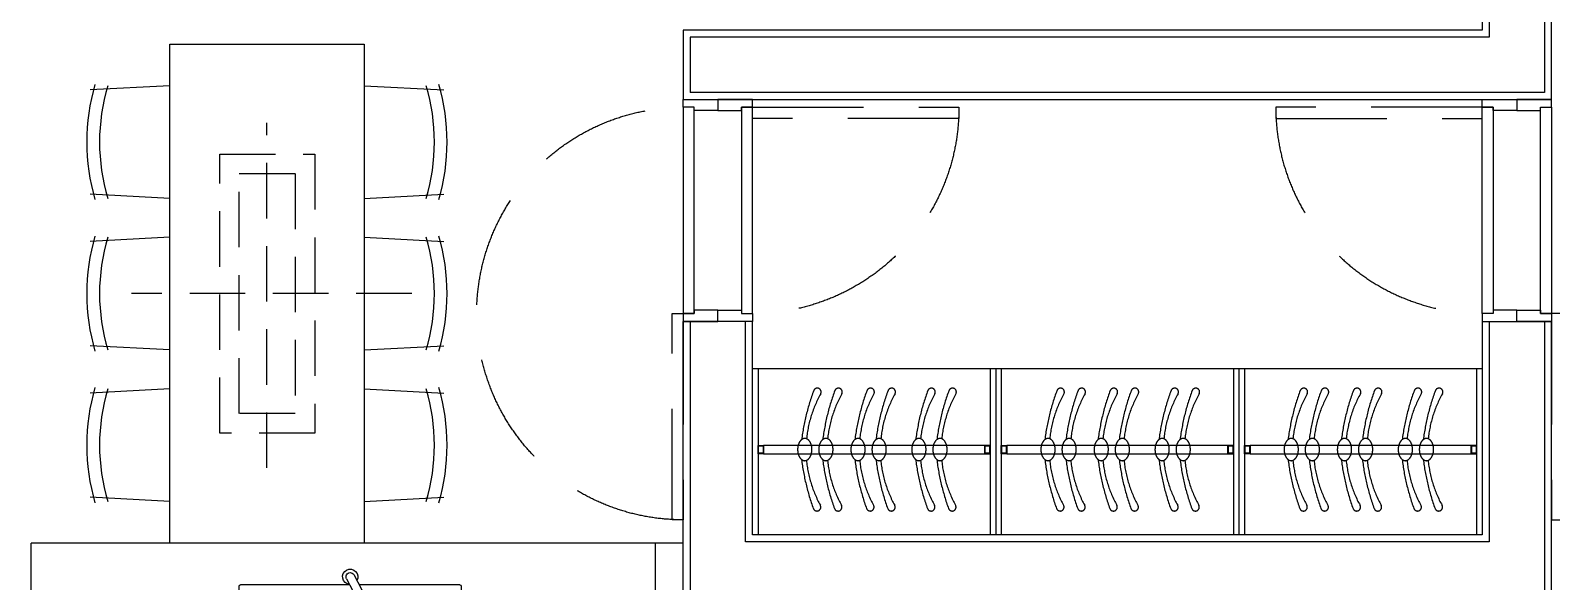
# Model space of a CAD drawing. Header units: millimetres. Extents: x 10000 to 302800, y 6800 to 229018.
# Drawn here: x 214321 to 219803, y 43764 to 45752 of the extents above; entities that cross this region are included whole.
import ezdxf

# ---------------------------------------------------------------- set-up
doc = ezdxf.new("R2010")
doc.units = ezdxf.units.MM
doc.header["$LTSCALE"] = 400
doc.header["$MEASUREMENT"] = 0
for name, pattern in [('X-ROOM TYPE-SR-1.3+1.7Bay$0$4402_Xref_Grd Flr Pln$0$HIDDEN', [0.375, 0.25, -0.125]), ('X-ROOM TYPE-SR-1.3+1.7Bay$0$CONTINOUS', [0]), ('X-ROOM TYPE-SR-1.3+1.7Bay$0$HID', [1.5, 1, -0.5]), ('X-ROOM TYPE-SR-1.3+1.7Bay$0$HIDDEN', [0.375, 0.25, -0.125])]:
    doc.linetypes.add(name, pattern=pattern)
doc.layers.get('0').update_dxf_attribs({"linetype": 'CONTINUOUS'})
for name, color, linetype in [('A-TXT1', 3, 'CONTINUOUS'), ('X-ROOM TYPE-SR-1.3+1.7Bay$0$.WA_BUILT-IN LOW', 252, 'CONTINUOUS'), ('X-ROOM TYPE-SR-1.3+1.7Bay$0$.WA_Built-in_Lower', 252, 'CONTINUOUS'), ('X-ROOM TYPE-SR-1.3+1.7Bay$0$.WA_Door Swing', 252, 'CONTINUOUS'), ('X-ROOM TYPE-SR-1.3+1.7Bay$0$.WA_FP_Furn', 252, 'X-ROOM TYPE-SR-1.3+1.7Bay$0$CONTINOUS'), ('X-ROOM TYPE-SR-1.3+1.7Bay$0$.WA_Light', 252, 'CONTINUOUS'), ('X-ROOM TYPE-SR-1.3+1.7Bay$0$.WA_Sani-Fix', 252, 'CONTINUOUS'), ('X-ROOM TYPE-SR-1.3+1.7Bay$0$.WA_Wall-Finish', 252, 'CONTINUOUS'), ('X-ROOM TYPE-SR-1.3+1.7Bay$0$A-WALD', 7, 'CONTINUOUS'), ('X-ROOM TYPE-SR-1.3+1.7Bay$0$X-ROOM TYPE-SR-1.3+1.7Bay$0$.WA_Furn', 252, 'CONTINUOUS'), ('X-ROOM TYPE-SR-1.3+1.7Bay$0$X-ROOM TYPE-SR-2bay_1$0$__Door-bomba', 252, 'CONTINUOUS')]:
    doc.layers.add(name, color=color, linetype=linetype)

# ---------------------------------------------------------------- blocks, each defined once
blk = doc.blocks.new('X-ROOM TYPE-SR-1.3+1.7Bay$0$X-ROOM TYPE-SR-1.3+1.7Bay$0$X-ROOM TYPE-SR-1.3+1.7Bay$0$A$Ca76cda80')
at = {"layer": 'X-ROOM TYPE-SR-1.3+1.7Bay$0$.WA_Sani-Fix'}
for p, q in [((0, 795), (0, 5)), ((495, 800), (5, 800)), ((27.3, 771.4), (338.6, 437.4)), ((35, 775), (465, 775)), ((393.5, 491.4), (473.3, 770.6)), ((500, 795), (500, 431.9)), ((25, 765), (25, 757)), ((25, 765), (25, 35)), ((475, 765), (475, 445.1)), ((401.8, 487), (343.4, 517.7)), ((385, 455.2), (326.6, 485.9)), ((379.2, 441.3), (383.4, 456)), ((385, 455.2), (401.8, 487)), ((520.6, 387.2), (386.4, 457.8)), ((536.4, 412.8), (400.4, 484.3)), ((380.1, 400), (345.1, 400)), ((362.6, 417.5), (362.6, 382.5)), ((475, 411.2), (475, 35)), ((500, 398.1), (500, 5)), ((27.3, 28.6), (338.6, 362.6)), ((379.2, 358.7), (473.3, 29.4)), ((35, 25), (465, 25)), ((5, 0), (495, 0))]:
    blk.add_line(p, q, dxfattribs=at)
for radius in [44.5, 42.5, 27.5]:
    blk.add_circle((362.6, 400), radius, dxfattribs=at)
for centre, radius, start, end in [((5, 795), 5, 90, 180), ((35, 765), 10, 90, 180), ((465, 765), 10, 0, 90), ((495, 795), 5, 0, 90), ((335, 501.8), 18, 62.2454, 242.2454), ((528.5, 400), 27.5, 185.2137, 119.277), ((528.5, 400), 15, 238.3208, 58.3208), ((5, 5), 5, 180, 270), ((35, 35), 10, 180, 270), ((465, 35), 10, 270, 0), ((495, 5), 5, 270, 0)]:
    blk.add_arc(centre, radius, start, end, dxfattribs=at)
blk = doc.blocks.new('X-ROOM TYPE-SR-1.3+1.7Bay$0$DOOR-800C')
at = {"color": 8, "linetype": 'X-ROOM TYPE-SR-1.3+1.7Bay$0$HID'}
blk.add_lwpolyline([(-125, -28), (-869, -28), (-869, -68), (-125, -68)], close=True, dxfattribs=at)
blk.add_arc((-125, -28), 744, 180, 270, dxfattribs=at)
at = {"layer": 'X-ROOM TYPE-SR-1.3+1.7Bay$0$X-ROOM TYPE-SR-2bay_1$0$__Door-bomba'}
for points in [[(0, 0), (0, -40), (-85, -40), (-85, -28), (-125, -28), (-125, 0)], [(-125, -28), (-85, -28), (-85, -772), (-125, -772)], [(0, -800), (0, -760), (-85, -760), (-85, -772), (-125, -772), (-125, -800)]]:
    blk.add_lwpolyline(points, close=True, dxfattribs=at)
blk = doc.blocks.new('X-ROOM TYPE-SR-1.3+1.7Bay$0$DOOR-800-2C')
at = {"color": 8, "linetype": 'X-ROOM TYPE-SR-1.3+1.7Bay$0$HID'}
blk.add_lwpolyline([(65697.8, 13386.2), (65697.8, 14130.2), (65657.8, 14130.2), (65657.8, 13386.2)], close=True, dxfattribs=at)
blk.add_arc((65697.8, 13386.2), 744, 90, 270, dxfattribs=at)
at = {"layer": 'X-ROOM TYPE-SR-1.3+1.7Bay$0$X-ROOM TYPE-SR-2bay_1$0$__Door-bomba'}
for points in [[(65822.8, 13414.2), (65822.8, 13374.2), (65737.8, 13374.2), (65737.8, 13386.2), (65697.8, 13386.2), (65697.8, 13414.2)], [(65697.8, 13386.2), (65737.8, 13386.2), (65737.8, 12642.2), (65697.8, 12642.2)], [(65822.8, 12614.2), (65822.8, 12654.2), (65737.8, 12654.2), (65737.8, 12642.2), (65697.8, 12642.2), (65697.8, 12614.2)]]:
    blk.add_lwpolyline(points, close=True, dxfattribs=at)
blk = doc.blocks.new('X-ROOM TYPE-SR-1.3+1.7Bay')
at = {"layer": 'X-ROOM TYPE-SR-1.3+1.7Bay$0$.WA_BUILT-IN LOW', "linetype": 'X-ROOM TYPE-SR-1.3+1.7Bay$0$HIDDEN', "ltscale": 100}
for p, q in [((212163.8, 62648.7), (212183.7, 62648.7)), ((212163.8, 62618.7), (212163.8, 62648.7)), ((212183.7, 62618.7), (212163.8, 62618.7)), ((212165.8, 62646.7), (212181.7, 62646.7)), ((212165.8, 62620.7), (212165.8, 62646.7)), ((212181.7, 62620.7), (212165.8, 62620.7)), ((212181.7, 62646.7), (212181.7, 62620.7)), ((213000.5, 62648.7), (212183.7, 62648.7)), ((212183.7, 62648.7), (212183.7, 62618.7)), ((212183.7, 62648.7), (212183.7, 62618.7)), ((212183.7, 62618.7), (213000.5, 62618.7)), ((212980.6, 62648.7), (213000.5, 62648.7)), ((212980.6, 62618.7), (212980.6, 62648.7)), ((213000.5, 62618.7), (212980.6, 62618.7)), ((212982.6, 62646.7), (212998.5, 62646.7)), ((212982.6, 62620.7), (212982.6, 62646.7)), ((212998.5, 62620.7), (212982.6, 62620.7)), ((212998.5, 62646.7), (212998.5, 62620.7)), ((213000.5, 62648.7), (213000.5, 62618.7)), ((213000.5, 62648.7), (213000.5, 62618.7)), ((213040.5, 62648.7), (213060.4, 62648.7)), ((213040.5, 62618.7), (213040.5, 62648.7)), ((213060.4, 62618.7), (213040.5, 62618.7)), ((213042.5, 62646.7), (213058.4, 62646.7)), ((213042.5, 62620.7), (213042.5, 62646.7)), ((213058.4, 62620.7), (213042.5, 62620.7)), ((213058.4, 62646.7), (213058.4, 62620.7)), ((213877.2, 62648.7), (213060.4, 62648.7)), ((213060.4, 62648.7), (213060.4, 62618.7)), ((213060.4, 62648.7), (213060.4, 62618.7)), ((213060.4, 62618.7), (213877.2, 62618.7)), ((213857.2, 62648.7), (213877.2, 62648.7)), ((213857.2, 62618.7), (213857.2, 62648.7)), ((213877.2, 62618.7), (213857.2, 62618.7)), ((213859.2, 62646.7), (213875.2, 62646.7)), ((213859.2, 62620.7), (213859.2, 62646.7)), ((213875.2, 62620.7), (213859.2, 62620.7)), ((213875.2, 62646.7), (213875.2, 62620.7)), ((213877.2, 62648.7), (213877.2, 62618.7)), ((213877.2, 62648.7), (213877.2, 62618.7)), ((213917.2, 62648.7), (213937.1, 62648.7)), ((213917.2, 62618.7), (213917.2, 62648.7)), ((213937.1, 62618.7), (213917.2, 62618.7)), ((213919.2, 62646.7), (213935.1, 62646.7)), ((213919.2, 62620.7), (213919.2, 62646.7)), ((213935.1, 62620.7), (213919.2, 62620.7)), ((213935.1, 62646.7), (213935.1, 62620.7)), ((214753.8, 62648.7), (213937.1, 62648.7)), ((213937.1, 62648.7), (213937.1, 62618.7)), ((213937.1, 62648.7), (213937.1, 62618.7)), ((213937.1, 62618.7), (214753.8, 62618.7)), ((214733.9, 62648.7), (214753.8, 62648.7)), ((214733.9, 62618.7), (214733.9, 62648.7)), ((214753.8, 62618.7), (214733.9, 62618.7)), ((214735.9, 62646.7), (214751.8, 62646.7)), ((214735.9, 62620.7), (214735.9, 62646.7)), ((214751.8, 62620.7), (214735.9, 62620.7)), ((214751.8, 62646.7), (214751.8, 62620.7)), ((214753.8, 62648.7), (214753.8, 62618.7)), ((214753.8, 62648.7), (214753.8, 62618.7))]:
    blk.add_line(p, q, dxfattribs=at)
for centre, radius, start, end in [((213101.5, 62571.5), 786.7, 159.5651, 172.832), ((212752.9, 62630.9), 416.5, 150.7368, 174.2338), ((212377.3, 62841.3), 13.9, 330.7368, 159.5651), ((213177.6, 62571.5), 786.7, 159.5651, 172.832), ((212829, 62630.9), 416.5, 150.7368, 174.2338), ((212453.4, 62841.3), 13.9, 330.7368, 159.5651), ((213293.4, 62571.5), 786.7, 159.5651, 172.832), ((212944.8, 62630.9), 416.5, 150.7368, 174.2338), ((212569.2, 62841.3), 13.9, 330.7368, 159.5651), ((213369.4, 62571.5), 786.7, 159.5651, 172.832), ((213020.8, 62630.9), 416.5, 150.7368, 174.2338), ((212645.3, 62841.3), 13.9, 330.7368, 159.5651), ((213512.8, 62571.5), 786.7, 159.5651, 172.832), ((213164.2, 62630.9), 416.5, 150.7368, 174.2338), ((212788.6, 62841.3), 13.9, 330.7368, 159.5651), ((213588.9, 62571.5), 786.7, 159.5651, 172.832), ((213240.3, 62630.9), 416.5, 150.7368, 174.2338), ((212864.7, 62841.3), 13.9, 330.7368, 159.5651), ((213978.1, 62571.5), 786.7, 159.5651, 172.832), ((213629.5, 62630.9), 416.5, 150.7368, 174.2338), ((213254, 62841.3), 13.9, 330.7368, 159.5651), ((214054.2, 62571.5), 786.7, 159.5651, 172.832), ((213705.6, 62630.9), 416.5, 150.7368, 174.2338), ((213330.1, 62841.3), 13.9, 330.7368, 159.5651), ((214170, 62571.5), 786.7, 159.5651, 172.832), ((213821.4, 62630.9), 416.5, 150.7368, 174.2338), ((213445.9, 62841.3), 13.9, 330.7368, 159.5651), ((214246.1, 62571.5), 786.7, 159.5651, 172.832), ((213897.5, 62630.9), 416.5, 150.7368, 174.2338), ((213522, 62841.3), 13.9, 330.7368, 159.5651), ((214389.4, 62571.5), 786.7, 159.5651, 172.832), ((214040.8, 62630.9), 416.5, 150.7368, 174.2338), ((213665.3, 62841.3), 13.9, 330.7368, 159.5651), ((214465.5, 62571.5), 786.7, 159.5651, 172.832), ((214116.9, 62630.9), 416.5, 150.7368, 174.2338), ((213741.4, 62841.3), 13.9, 330.7368, 159.5651), ((214854.8, 62571.5), 786.7, 159.5651, 172.832), ((214506.2, 62630.9), 416.5, 150.7368, 174.2338), ((214130.7, 62841.3), 13.9, 330.7368, 159.5651), ((214930.9, 62571.5), 786.7, 159.5651, 172.832), ((214582.3, 62630.9), 416.5, 150.7368, 174.2338), ((214206.8, 62841.3), 13.9, 330.7368, 159.5651), ((215046.7, 62571.5), 786.7, 159.5651, 172.832), ((214698.1, 62630.9), 416.5, 150.7368, 174.2338), ((214322.5, 62841.3), 13.9, 330.7368, 159.5651), ((215122.8, 62571.5), 786.7, 159.5651, 172.832), ((214774.2, 62630.9), 416.5, 150.7368, 174.2338), ((214398.6, 62841.3), 13.9, 330.7368, 159.5651), ((215266.1, 62571.5), 786.7, 159.5651, 172.832), ((214917.5, 62630.9), 416.5, 150.7368, 174.2338), ((214542, 62841.3), 13.9, 330.7368, 159.5651), ((215342.2, 62571.5), 786.7, 159.5651, 172.832), ((214993.6, 62630.9), 416.5, 150.7368, 174.2338), ((214618.1, 62841.3), 13.9, 330.7368, 159.5651), ((213101.8, 62691.5), 786.7, 186.8344, 200.1013), ((212752.9, 62634.2), 416.5, 185.4326, 208.9296), ((213177.9, 62691.5), 786.7, 186.8344, 200.1013), ((212829, 62634.2), 416.5, 185.4326, 208.9296), ((213293.7, 62691.5), 786.7, 186.8344, 200.1013), ((212944.8, 62634.2), 416.5, 185.4326, 208.9296), ((213369.8, 62691.5), 786.7, 186.8344, 200.1013), ((213020.8, 62634.2), 416.5, 185.4326, 208.9296), ((213513.1, 62691.5), 786.7, 186.8344, 200.1013), ((213164.2, 62634.2), 416.5, 185.4326, 208.9296), ((213589.2, 62691.5), 786.7, 186.8344, 200.1013), ((213240.3, 62634.2), 416.5, 185.4326, 208.9296), ((213978.5, 62691.5), 786.7, 186.8344, 200.1013), ((213629.6, 62634.2), 416.5, 185.4326, 208.9296), ((214054.6, 62691.5), 786.7, 186.8344, 200.1013), ((213705.6, 62634.2), 416.5, 185.4326, 208.9296), ((214170.4, 62691.5), 786.7, 186.8344, 200.1013), ((213821.4, 62634.2), 416.5, 185.4326, 208.9296), ((214246.5, 62691.5), 786.7, 186.8344, 200.1013), ((213897.5, 62634.2), 416.5, 185.4326, 208.9296), ((214389.8, 62691.5), 786.7, 186.8344, 200.1013), ((214040.8, 62634.2), 416.5, 185.4326, 208.9296), ((214465.9, 62691.5), 786.7, 186.8344, 200.1013), ((214116.9, 62634.2), 416.5, 185.4326, 208.9296), ((214855.2, 62691.5), 786.7, 186.8344, 200.1013), ((214506.2, 62634.2), 416.5, 185.4326, 208.9296), ((214931.3, 62691.5), 786.7, 186.8344, 200.1013), ((214582.3, 62634.2), 416.5, 185.4326, 208.9296), ((215047, 62691.5), 786.7, 186.8344, 200.1013), ((214698.1, 62634.2), 416.5, 185.4326, 208.9296), ((215123.1, 62691.5), 786.7, 186.8344, 200.1013), ((214774.2, 62634.2), 416.5, 185.4326, 208.9296), ((215266.4, 62691.5), 786.7, 186.8344, 200.1013), ((214917.5, 62634.2), 416.5, 185.4326, 208.9296), ((215342.5, 62691.5), 786.7, 186.8344, 200.1013), ((214993.6, 62634.2), 416.5, 185.4326, 208.9296), ((212376.1, 62425.9), 13.9, 200.1013, 28.9296), ((212452.2, 62425.9), 13.9, 200.1013, 28.9296), ((212568, 62425.9), 13.9, 200.1013, 28.9296), ((212644.1, 62425.9), 13.9, 200.1013, 28.9296), ((212787.4, 62425.9), 13.9, 200.1013, 28.9296), ((212863.5, 62425.9), 13.9, 200.1013, 28.9296), ((213252.8, 62425.9), 13.9, 200.1013, 28.9296), ((213328.9, 62425.9), 13.9, 200.1013, 28.9296), ((213444.7, 62425.9), 13.9, 200.1013, 28.9296), ((213520.8, 62425.9), 13.9, 200.1013, 28.9296), ((213664.1, 62425.9), 13.9, 200.1013, 28.9296), ((213740.2, 62425.9), 13.9, 200.1013, 28.9296), ((214129.5, 62425.9), 13.9, 200.1013, 28.9296), ((214205.6, 62425.9), 13.9, 200.1013, 28.9296), ((214321.3, 62425.9), 13.9, 200.1013, 28.9296), ((214397.4, 62425.9), 13.9, 200.1013, 28.9296), ((214540.8, 62425.9), 13.9, 200.1013, 28.9296), ((214616.8, 62425.9), 13.9, 200.1013, 28.9296)]:
    blk.add_arc(centre, radius, start, end, dxfattribs=at)
at = {"layer": 'X-ROOM TYPE-SR-1.3+1.7Bay$0$.WA_BUILT-IN LOW', "linetype": 'X-ROOM TYPE-SR-1.3+1.7Bay$0$HIDDEN', "ltscale": 50}
for centre, radius, start, end in [((212339.4, 62645.8), 30.1, 122.685, 147.1547), ((212332.3, 62656.9), 16.9, 89.8332, 122.685), ((212332.3, 62656.9), 16.9, 56.9814, 89.8332), ((212325.1, 62645.9), 30.1, 32.5117, 56.9814), ((212415.5, 62645.8), 30.1, 122.685, 147.1547), ((212408.4, 62656.9), 16.9, 89.8332, 122.685), ((212408.4, 62656.9), 16.9, 56.9814, 89.8332), ((212401.2, 62645.9), 30.1, 32.5117, 56.9814), ((212531.3, 62645.8), 30.1, 122.685, 147.1547), ((212524.1, 62656.9), 16.9, 89.8332, 122.685), ((212524.1, 62656.9), 16.9, 56.9814, 89.8332), ((212516.9, 62645.9), 30.1, 32.5117, 56.9814), ((212607.4, 62645.8), 30.1, 122.685, 147.1547), ((212600.2, 62656.9), 16.9, 89.8332, 122.685), ((212600.2, 62656.9), 16.9, 56.9814, 89.8332), ((212593, 62645.9), 30.1, 32.5117, 56.9814), ((212750.7, 62645.8), 30.1, 122.685, 147.1547), ((212743.6, 62656.9), 16.9, 89.8332, 122.685), ((212743.6, 62656.9), 16.9, 56.9814, 89.8332), ((212736.4, 62645.9), 30.1, 32.5117, 56.9814), ((212826.8, 62645.8), 30.1, 122.685, 147.1547), ((212819.6, 62656.9), 16.9, 89.8332, 122.685), ((212819.6, 62656.9), 16.9, 56.9814, 89.8332), ((212812.4, 62645.9), 30.1, 32.5117, 56.9814), ((213216.1, 62645.8), 30.1, 122.685, 147.1547), ((213208.9, 62656.9), 16.9, 89.8332, 122.685), ((213208.9, 62656.9), 16.9, 56.9814, 89.8332), ((213201.7, 62645.9), 30.1, 32.5117, 56.9814), ((213292.2, 62645.8), 30.1, 122.685, 147.1547), ((213285, 62656.9), 16.9, 89.8332, 122.685), ((213285, 62656.9), 16.9, 56.9814, 89.8332), ((213277.8, 62645.9), 30.1, 32.5117, 56.9814), ((213407.9, 62645.8), 30.1, 122.685, 147.1547), ((213400.8, 62656.9), 16.9, 89.8332, 122.685), ((213400.8, 62656.9), 16.9, 56.9814, 89.8332), ((213393.6, 62645.9), 30.1, 32.5117, 56.9814), ((213484, 62645.8), 30.1, 122.685, 147.1547), ((213476.9, 62656.9), 16.9, 89.8332, 122.685), ((213476.9, 62656.9), 16.9, 56.9814, 89.8332), ((213469.7, 62645.9), 30.1, 32.5117, 56.9814), ((213627.4, 62645.8), 30.1, 122.685, 147.1547), ((213620.2, 62656.9), 16.9, 89.8332, 122.685), ((213620.2, 62656.9), 16.9, 56.9814, 89.8332), ((213613, 62645.9), 30.1, 32.5117, 56.9814), ((213703.4, 62645.8), 30.1, 122.685, 147.1547), ((213696.3, 62656.9), 16.9, 89.8332, 122.685), ((213696.3, 62656.9), 16.9, 56.9814, 89.8332), ((213689.1, 62645.9), 30.1, 32.5117, 56.9814), ((214092.7, 62645.8), 30.1, 122.685, 147.1547), ((214085.6, 62656.9), 16.9, 89.8332, 122.685), ((214085.6, 62656.9), 16.9, 56.9814, 89.8332), ((214078.4, 62645.9), 30.1, 32.5117, 56.9814), ((214168.8, 62645.8), 30.1, 122.685, 147.1547), ((214161.7, 62656.9), 16.9, 89.8332, 122.685), ((214161.7, 62656.9), 16.9, 56.9814, 89.8332), ((214154.5, 62645.9), 30.1, 32.5117, 56.9814), ((214284.6, 62645.8), 30.1, 122.685, 147.1547), ((214277.5, 62656.9), 16.9, 89.8332, 122.685), ((214277.5, 62656.9), 16.9, 56.9814, 89.8332), ((214270.3, 62645.9), 30.1, 32.5117, 56.9814), ((214360.7, 62645.8), 30.1, 122.685, 147.1547), ((214353.6, 62656.9), 16.9, 89.8332, 122.685), ((214353.6, 62656.9), 16.9, 56.9814, 89.8332), ((214346.4, 62645.9), 30.1, 32.5117, 56.9814), ((214504, 62645.8), 30.1, 122.685, 147.1547), ((214496.9, 62656.9), 16.9, 89.8332, 122.685), ((214496.9, 62656.9), 16.9, 56.9814, 89.8332), ((214489.7, 62645.9), 30.1, 32.5117, 56.9814), ((214580.1, 62645.8), 30.1, 122.685, 147.1547), ((214573, 62656.9), 16.9, 89.8332, 122.685), ((214573, 62656.9), 16.9, 56.9814, 89.8332), ((214565.8, 62645.9), 30.1, 32.5117, 56.9814), ((212368.8, 62633.6), 62.4, 164.9535, 179.8332), ((212368.8, 62633.6), 62.4, 179.8332, 194.7129), ((212350.8, 62628.9), 43.7, 194.7129, 212.5117), ((212350.8, 62638.5), 43.7, 147.1547, 164.9535), ((212313.6, 62629), 43.7, 327.1547, 344.9535), ((212313.7, 62638.6), 43.7, 14.7129, 32.5117), ((212295.6, 62633.8), 62.4, 344.9535, 359.8332), ((212295.6, 62633.8), 62.4, 359.8332, 14.7129), ((212444.9, 62633.6), 62.4, 164.9535, 179.8332), ((212444.9, 62633.6), 62.4, 179.8332, 194.7129), ((212426.8, 62628.9), 43.7, 194.7129, 212.5117), ((212426.9, 62638.5), 43.7, 147.1547, 164.9535), ((212389.7, 62629), 43.7, 327.1547, 344.9535), ((212389.7, 62638.6), 43.7, 14.7129, 32.5117), ((212371.7, 62633.8), 62.4, 344.9535, 359.8332), ((212371.7, 62633.8), 62.4, 359.8332, 14.7129), ((212560.7, 62633.6), 62.4, 164.9535, 179.8332), ((212560.7, 62633.6), 62.4, 179.8332, 194.7129), ((212542.6, 62628.9), 43.7, 194.7129, 212.5117), ((212542.7, 62638.5), 43.7, 147.1547, 164.9535), ((212505.5, 62629), 43.7, 327.1547, 344.9535), ((212505.5, 62638.6), 43.7, 14.7129, 32.5117), ((212487.5, 62633.8), 62.4, 344.9535, 359.8332), ((212487.5, 62633.8), 62.4, 359.8332, 14.7129), ((212636.8, 62633.6), 62.4, 164.9535, 179.8332), ((212636.8, 62633.6), 62.4, 179.8332, 194.7129), ((212618.7, 62628.9), 43.7, 194.7129, 212.5117), ((212618.7, 62638.5), 43.7, 147.1547, 164.9535), ((212581.6, 62629), 43.7, 327.1547, 344.9535), ((212581.6, 62638.6), 43.7, 14.7129, 32.5117), ((212563.6, 62633.8), 62.4, 344.9535, 359.8332), ((212563.6, 62633.8), 62.4, 359.8332, 14.7129), ((212780.1, 62633.6), 62.4, 164.9535, 179.8332), ((212780.1, 62633.6), 62.4, 179.8332, 194.7129), ((212762, 62628.9), 43.7, 194.7129, 212.5117), ((212762.1, 62638.5), 43.7, 147.1547, 164.9535), ((212724.9, 62629), 43.7, 327.1547, 344.9535), ((212724.9, 62638.6), 43.7, 14.7129, 32.5117), ((212706.9, 62633.8), 62.4, 344.9535, 359.8332), ((212706.9, 62633.8), 62.4, 359.8332, 14.7129), ((212856.2, 62633.6), 62.4, 164.9535, 179.8332), ((212856.2, 62633.6), 62.4, 179.8332, 194.7129), ((212838.1, 62628.9), 43.7, 194.7129, 212.5117), ((212838.2, 62638.5), 43.7, 147.1547, 164.9535), ((212801, 62629), 43.7, 327.1547, 344.9535), ((212801, 62638.6), 43.7, 14.7129, 32.5117), ((212783, 62633.8), 62.4, 344.9535, 359.8332), ((212783, 62633.8), 62.4, 359.8332, 14.7129), ((213245.5, 62633.6), 62.4, 164.9535, 179.8332), ((213245.5, 62633.6), 62.4, 179.8332, 194.7129), ((213227.4, 62628.9), 43.7, 194.7129, 212.5117), ((213227.4, 62638.5), 43.7, 147.1547, 164.9535), ((213190.3, 62629), 43.7, 327.1547, 344.9535), ((213190.3, 62638.6), 43.7, 14.7129, 32.5117), ((213172.3, 62633.8), 62.4, 344.9535, 359.8332), ((213172.3, 62633.8), 62.4, 359.8332, 14.7129), ((213321.6, 62633.6), 62.4, 164.9535, 179.8332), ((213321.6, 62633.6), 62.4, 179.8332, 194.7129), ((213303.5, 62638.5), 43.7, 147.1547, 164.9535), ((213303.5, 62628.9), 43.7, 194.7129, 212.5117), ((213266.4, 62629), 43.7, 327.1547, 344.9535), ((213266.4, 62638.6), 43.7, 14.7129, 32.5117), ((213248.3, 62633.8), 62.4, 344.9535, 359.8332), ((213248.3, 62633.8), 62.4, 359.8332, 14.7129), ((213437.4, 62633.6), 62.4, 164.9535, 179.8332), ((213437.4, 62633.6), 62.4, 179.8332, 194.7129), ((213419.3, 62628.9), 43.7, 194.7129, 212.5117), ((213419.3, 62638.5), 43.7, 147.1547, 164.9535), ((213382.2, 62629), 43.7, 327.1547, 344.9535), ((213382.2, 62638.6), 43.7, 14.7129, 32.5117), ((213364.1, 62633.8), 62.4, 344.9535, 359.8332), ((213364.1, 62633.8), 62.4, 359.8332, 14.7129), ((213513.4, 62633.6), 62.4, 164.9535, 179.8332), ((213513.4, 62633.6), 62.4, 179.8332, 194.7129), ((213495.4, 62628.9), 43.7, 194.7129, 212.5117), ((213495.4, 62638.5), 43.7, 147.1547, 164.9535), ((213458.3, 62629), 43.7, 327.1547, 344.9535), ((213458.3, 62638.6), 43.7, 14.7129, 32.5117), ((213440.2, 62633.8), 62.4, 344.9535, 359.8332), ((213440.2, 62633.8), 62.4, 359.8332, 14.7129), ((213656.8, 62633.6), 62.4, 164.9535, 179.8332), ((213656.8, 62633.6), 62.4, 179.8332, 194.7129), ((213638.7, 62628.9), 43.7, 194.7129, 212.5117), ((213638.7, 62638.5), 43.7, 147.1547, 164.9535), ((213601.6, 62629), 43.7, 327.1547, 344.9535), ((213601.6, 62638.6), 43.7, 14.7129, 32.5117), ((213583.5, 62633.8), 62.4, 344.9535, 359.8332), ((213583.5, 62633.8), 62.4, 359.8332, 14.7129), ((213732.9, 62633.6), 62.4, 164.9535, 179.8332), ((213732.9, 62633.6), 62.4, 179.8332, 194.7129), ((213714.8, 62628.9), 43.7, 194.7129, 212.5117), ((213714.8, 62638.5), 43.7, 147.1547, 164.9535), ((213677.7, 62629), 43.7, 327.1547, 344.9535), ((213677.7, 62638.6), 43.7, 14.7129, 32.5117), ((213659.6, 62633.8), 62.4, 344.9535, 359.8332), ((213659.6, 62633.8), 62.4, 359.8332, 14.7129), ((214122.1, 62633.6), 62.4, 164.9535, 179.8332), ((214122.1, 62633.6), 62.4, 179.8332, 194.7129), ((214104.1, 62628.9), 43.7, 194.7129, 212.5117), ((214104.1, 62638.5), 43.7, 147.1547, 164.9535), ((214067, 62629), 43.7, 327.1547, 344.9535), ((214067, 62638.6), 43.7, 14.7129, 32.5117), ((214048.9, 62633.8), 62.4, 344.9535, 359.8332), ((214048.9, 62633.8), 62.4, 359.8332, 14.7129), ((214198.2, 62633.6), 62.4, 164.9535, 179.8332), ((214198.2, 62633.6), 62.4, 179.8332, 194.7129), ((214180.2, 62628.9), 43.7, 194.7129, 212.5117), ((214180.2, 62638.5), 43.7, 147.1547, 164.9535), ((214143, 62629), 43.7, 327.1547, 344.9535), ((214143.1, 62638.6), 43.7, 14.7129, 32.5117), ((214125, 62633.8), 62.4, 344.9535, 359.8332), ((214125, 62633.8), 62.4, 359.8332, 14.7129), ((214314, 62633.6), 62.4, 164.9535, 179.8332), ((214314, 62633.6), 62.4, 179.8332, 194.7129), ((214296, 62628.9), 43.7, 194.7129, 212.5117), ((214296, 62638.5), 43.7, 147.1547, 164.9535), ((214258.8, 62629), 43.7, 327.1547, 344.9535), ((214258.9, 62638.6), 43.7, 14.7129, 32.5117), ((214240.8, 62633.8), 62.4, 344.9535, 359.8332), ((214240.8, 62633.8), 62.4, 359.8332, 14.7129), ((214390.1, 62633.6), 62.4, 164.9535, 179.8332), ((214390.1, 62633.6), 62.4, 179.8332, 194.7129), ((214372, 62628.9), 43.7, 194.7129, 212.5117), ((214372.1, 62638.5), 43.7, 147.1547, 164.9535), ((214334.9, 62629), 43.7, 327.1547, 344.9535), ((214334.9, 62638.6), 43.7, 14.7129, 32.5117), ((214316.9, 62633.8), 62.4, 344.9535, 359.8332), ((214316.9, 62633.8), 62.4, 359.8332, 14.7129), ((214533.4, 62633.6), 62.4, 164.9535, 179.8332), ((214533.4, 62633.6), 62.4, 179.8332, 194.7129), ((214515.4, 62628.9), 43.7, 194.7129, 212.5117), ((214515.4, 62638.5), 43.7, 147.1547, 164.9535), ((214478.2, 62629), 43.7, 327.1547, 344.9535), ((214478.3, 62638.6), 43.7, 14.7129, 32.5117), ((214460.2, 62633.8), 62.4, 344.9535, 359.8332), ((214460.2, 62633.8), 62.4, 359.8332, 14.7129), ((214609.5, 62633.6), 62.4, 164.9535, 179.8332), ((214609.5, 62633.6), 62.4, 179.8332, 194.7129), ((214591.5, 62628.9), 43.7, 194.7129, 212.5117), ((214591.5, 62638.5), 43.7, 147.1547, 164.9535), ((214554.3, 62629), 43.7, 327.1547, 344.9535), ((214554.4, 62638.6), 43.7, 14.7129, 32.5117), ((214536.3, 62633.8), 62.4, 344.9535, 359.8332), ((214536.3, 62633.8), 62.4, 359.8332, 14.7129), ((212339.3, 62621.6), 30.1, 212.5117, 236.9814), ((212332.1, 62610.5), 16.9, 236.9814, 269.8332), ((212332.1, 62610.5), 16.9, 269.8332, 302.685), ((212325, 62621.7), 30.1, 302.685, 327.1547), ((212415.4, 62621.6), 30.1, 212.5117, 236.9814), ((212408.2, 62610.5), 16.9, 236.9814, 269.8332), ((212408.2, 62610.5), 16.9, 269.8332, 302.685), ((212401.1, 62621.7), 30.1, 302.685, 327.1547), ((212531.2, 62621.6), 30.1, 212.5117, 236.9814), ((212524, 62610.5), 16.9, 236.9814, 269.8332), ((212524, 62610.5), 16.9, 269.8332, 302.685), ((212516.9, 62621.7), 30.1, 302.685, 327.1547), ((212607.3, 62621.6), 30.1, 212.5117, 236.9814), ((212600.1, 62610.5), 16.9, 236.9814, 269.8332), ((212600.1, 62610.5), 16.9, 269.8332, 302.685), ((212593, 62621.7), 30.1, 302.685, 327.1547), ((212750.6, 62621.6), 30.1, 212.5117, 236.9814), ((212743.4, 62610.5), 16.9, 236.9814, 269.8332), ((212743.4, 62610.5), 16.9, 269.8332, 302.685), ((212736.3, 62621.7), 30.1, 302.685, 327.1547), ((212826.7, 62621.6), 30.1, 212.5117, 236.9814), ((212819.5, 62610.5), 16.9, 236.9814, 269.8332), ((212819.5, 62610.5), 16.9, 269.8332, 302.685), ((212812.4, 62621.7), 30.1, 302.685, 327.1547), ((213216, 62621.6), 30.1, 212.5117, 236.9814), ((213208.8, 62610.5), 16.9, 236.9814, 269.8332), ((213208.8, 62610.5), 16.9, 269.8332, 302.685), ((213201.7, 62621.7), 30.1, 302.685, 327.1547), ((213292.1, 62621.6), 30.1, 212.5117, 236.9814), ((213284.9, 62610.5), 16.9, 236.9814, 269.8332), ((213284.9, 62610.5), 16.9, 269.8332, 302.685), ((213277.8, 62621.7), 30.1, 302.685, 327.1547), ((213407.9, 62621.6), 30.1, 212.5117, 236.9814), ((213400.7, 62610.5), 16.9, 236.9814, 269.8332), ((213400.7, 62610.5), 16.9, 269.8332, 302.685), ((213393.5, 62621.7), 30.1, 302.685, 327.1547), ((213484, 62621.6), 30.1, 212.5117, 236.9814), ((213476.8, 62610.5), 16.9, 236.9814, 269.8332), ((213476.8, 62610.5), 16.9, 269.8332, 302.685), ((213469.6, 62621.7), 30.1, 302.685, 327.1547), ((213627.3, 62621.6), 30.1, 212.5117, 236.9814), ((213620.1, 62610.5), 16.9, 236.9814, 269.8332), ((213620.1, 62610.5), 16.9, 269.8332, 302.685), ((213612.9, 62621.7), 30.1, 302.685, 327.1547), ((213703.4, 62621.6), 30.1, 212.5117, 236.9814), ((213696.2, 62610.5), 16.9, 236.9814, 269.8332), ((213696.2, 62610.5), 16.9, 269.8332, 302.685), ((213689, 62621.7), 30.1, 302.685, 327.1547), ((214092.7, 62621.6), 30.1, 212.5117, 236.9814), ((214085.5, 62610.5), 16.9, 236.9814, 269.8332), ((214085.5, 62610.5), 16.9, 269.8332, 302.685), ((214078.3, 62621.7), 30.1, 302.685, 327.1547), ((214168.8, 62621.6), 30.1, 212.5117, 236.9814), ((214161.6, 62610.5), 16.9, 236.9814, 269.8332), ((214161.6, 62610.5), 16.9, 269.8332, 302.685), ((214154.4, 62621.7), 30.1, 302.685, 327.1547), ((214284.5, 62621.6), 30.1, 212.5117, 236.9814), ((214277.3, 62610.5), 16.9, 236.9814, 269.8332), ((214277.3, 62610.5), 16.9, 269.8332, 302.685), ((214270.2, 62621.7), 30.1, 302.685, 327.1547), ((214360.6, 62621.6), 30.1, 212.5117, 236.9814), ((214353.4, 62610.5), 16.9, 236.9814, 269.8332), ((214353.4, 62610.5), 16.9, 269.8332, 302.685), ((214346.3, 62621.7), 30.1, 302.685, 327.1547), ((214504, 62621.6), 30.1, 212.5117, 236.9814), ((214496.8, 62610.5), 16.9, 236.9814, 269.8332), ((214496.8, 62610.5), 16.9, 269.8332, 302.685), ((214489.6, 62621.7), 30.1, 302.685, 327.1547), ((214580, 62621.6), 30.1, 212.5117, 236.9814), ((214572.8, 62610.5), 16.9, 236.9814, 269.8332), ((214572.8, 62610.5), 16.9, 269.8332, 302.685), ((214565.7, 62621.7), 30.1, 302.685, 327.1547)]:
    blk.add_arc(centre, radius, start, end, dxfattribs=at)
at = {"layer": 'X-ROOM TYPE-SR-1.3+1.7Bay$0$.WA_Built-in_Lower'}
for p, q in [((212143.8, 62926.2), (214773.8, 62926.2)), ((212163.8, 62926.2), (212163.8, 62326.2)), ((213000.5, 62926.2), (213000.5, 62326.2)), ((213020.5, 62926.2), (213020.5, 62326.2)), ((213040.5, 62926.2), (213040.5, 62326.2)), ((213877.2, 62926.2), (213877.2, 62326.2)), ((213897.2, 62926.2), (213897.2, 62326.2)), ((213917.2, 62926.2), (213917.2, 62326.2)), ((214753.8, 62926.2), (214753.8, 62326.2)), ((209543.8, 61596.2), (209543.8, 62296.2))]:
    blk.add_line(p, q, dxfattribs=at)
for points in [[(210563.8, 59896.2), (211893.8, 59896.2), (211893.8, 62296.2), (209543.8, 62296.2)], [(210583.8, 59996.2), (211793.8, 59996.2), (211793.8, 62296.2)]]:
    blk.add_lwpolyline(points, dxfattribs=at)
at = {"layer": 'X-ROOM TYPE-SR-1.3+1.7Bay$0$.WA_FP_Furn', "ltscale": 0.2}
for p, q in [((210043.8, 63946.2), (209756.8, 63930.7)), ((210743.8, 63946.2), (211030.9, 63930.7)), ((210043.8, 63539.7), (209756.8, 63555.2)), ((210743.8, 63539.7), (211030.9, 63555.2)), ((210043.8, 63399.5), (209756.8, 63384)), ((210743.8, 63399.5), (211030.9, 63384)), ((210043.8, 62993), (209756.8, 63008.4)), ((210743.8, 62993), (211030.9, 63008.4)), ((210043.8, 62852.7), (209756.8, 62837.2)), ((210743.8, 62852.7), (211030.9, 62837.2)), ((210043.8, 62446.2), (209756.8, 62461.7)), ((210743.8, 62446.2), (211030.9, 62461.7))]:
    blk.add_line(p, q, dxfattribs=at)
blk.add_lwpolyline([(210043.8, 64096.2), (210743.8, 64096.2), (210743.8, 62296.2), (210043.8, 62296.2)], close=True, dxfattribs=at)
for centre, radius, start, end in [((210495, 63743), 750.5, 163.9294, 196.0706), ((210495, 63743), 704.7, 163.2466, 196.7534), ((210292.7, 63743), 704.7, 343.2466, 16.7534), ((210292.6, 63743), 750.5, 343.9294, 16.0706), ((210495, 63196.2), 750.5, 163.9294, 196.0706), ((210495, 63196.2), 704.7, 163.2466, 196.7534), ((210292.7, 63196.2), 704.7, 343.2466, 16.7534), ((210292.6, 63196.2), 750.5, 343.9294, 16.0706), ((210495, 62649.5), 750.5, 163.9294, 196.0706), ((210495, 62649.5), 704.7, 163.2466, 196.7534), ((210292.7, 62649.5), 704.7, 343.2466, 16.7534), ((210292.6, 62649.5), 750.5, 343.9294, 16.0706)]:
    blk.add_arc(centre, radius, start, end, dxfattribs=at)
at = {"layer": 'X-ROOM TYPE-SR-1.3+1.7Bay$0$.WA_Light', "linetype": 'X-ROOM TYPE-SR-1.3+1.7Bay$0$4402_Xref_Grd Flr Pln$0$HIDDEN', "ltscale": 2}
for p, q in [((210393.8, 62567.7), (210393.8, 63811.7)), ((210915.4, 63196.2), (209905.6, 63196.2))]:
    blk.add_line(p, q, dxfattribs=at)
for points in [[(210224.1, 63699.1), (210565.8, 63699.1), (210565.8, 62693.2), (210224.1, 62693.2)], [(210294.1, 63629.1), (210495.8, 63629.1), (210495.8, 62763.2), (210294.1, 62763.2)]]:
    blk.add_lwpolyline(points, close=True, dxfattribs=at)
at = {"layer": 'X-ROOM TYPE-SR-1.3+1.7Bay$0$.WA_Wall-Finish'}
for p, q in [((215023.8, 63896.2), (215023.8, 64296.2)), ((211893.8, 63896.2), (215023.8, 63896.2)), ((212143.8, 63096.2), (211893.8, 63096.2)), ((214773.8, 63096.2), (215023.8, 63096.2)), ((215023.8, 62061.2), (215023.8, 63096.2))]:
    blk.add_line(p, q, dxfattribs=at)
for points in [[(214773.8, 67821.2), (214773.8, 64146.2), (211893.8, 64146.2), (211893.8, 63896.2)], [(209291, 58896.2), (210643.8, 58896.2), (210643.8, 59726.2), (209393.8, 59726.2), (209393.8, 60596.2), (209563.8, 60596.2), (209563.8, 59896.2), (211893.8, 59896.2), (211893.8, 63096.2)], [(214773.8, 63096.2), (214773.8, 62326.2), (212143.8, 62326.2), (212143.8, 63096.2)]]:
    blk.add_lwpolyline(points, dxfattribs=at)
at = {"layer": 'X-ROOM TYPE-SR-1.3+1.7Bay$0$A-WALD'}
for p, q in [((214798.8, 67821.2), (214798.8, 64121.2)), ((214998.8, 67821.2), (214998.8, 63921.2)), ((214798.8, 64121.2), (211918.8, 64121.2)), ((211918.8, 64121.2), (211918.8, 63921.2)), ((214998.8, 63921.2), (211918.8, 63921.2)), ((211918.8, 63096.2), (211918.8, 59871.2)), ((212118.8, 62301.2), (212118.8, 63096.2))]:
    blk.add_line(p, q, dxfattribs=at)
for points in [[(214798.8, 63096.2), (214798.8, 62301.2), (212118.8, 62301.2)], [(214998.8, 63096.2), (214998.8, 62101.2), (212118.8, 62101.2)]]:
    blk.add_lwpolyline(points, dxfattribs=at)
at = {"layer": 'X-ROOM TYPE-SR-1.3+1.7Bay$0$.WA_Door Swing', "xscale": -1, "rotation": 180}
blk.add_blockref('X-ROOM TYPE-SR-1.3+1.7Bay$0$DOOR-800-2C', (146196, 76510.4), dxfattribs=at)
at = {"layer": 'X-ROOM TYPE-SR-1.3+1.7Bay$0$.WA_Door Swing', "xscale": -1}
blk.add_blockref('X-ROOM TYPE-SR-1.3+1.7Bay$0$DOOR-800C', (212018.8, 63896.2), dxfattribs=at)
at = {"layer": 'X-ROOM TYPE-SR-1.3+1.7Bay$0$.WA_Door Swing'}
blk.add_blockref('X-ROOM TYPE-SR-1.3+1.7Bay$0$DOOR-800C', (214898.8, 63896.2), dxfattribs=at)
at = {"layer": 'X-ROOM TYPE-SR-1.3+1.7Bay$0$.WA_Door Swing', "rotation": 180}
blk.add_blockref('X-ROOM TYPE-SR-1.3+1.7Bay$0$DOOR-800-2C', (280721.6, 76510.4), dxfattribs=at)
at = {"layer": 'X-ROOM TYPE-SR-1.3+1.7Bay$0$X-ROOM TYPE-SR-1.3+1.7Bay$0$.WA_Furn', "xscale": -1, "rotation": 270}
blk.add_blockref('X-ROOM TYPE-SR-1.3+1.7Bay$0$X-ROOM TYPE-SR-1.3+1.7Bay$0$X-ROOM TYPE-SR-1.3+1.7Bay$0$A$Ca76cda80', (210293.8, 61646.2), dxfattribs=at)
blk = doc.blocks.new('X-INT-HOTEL-9F~20F')
blk.add_blockref('X-ROOM TYPE-SR-1.3+1.7Bay', (0, 0))
blk = doc.blocks.new('X-BASE-9F')
blk.add_blockref('X-INT-HOTEL-9F~20F', (0, 0))

msp = doc.modelspace()

# ---------------------------------------------------------------- block references
at = {"layer": 'A-TXT1'}
msp.add_blockref('X-BASE-9F', (4779.3, -18393.7), dxfattribs=at)

doc.saveas('drawing.dxf')
